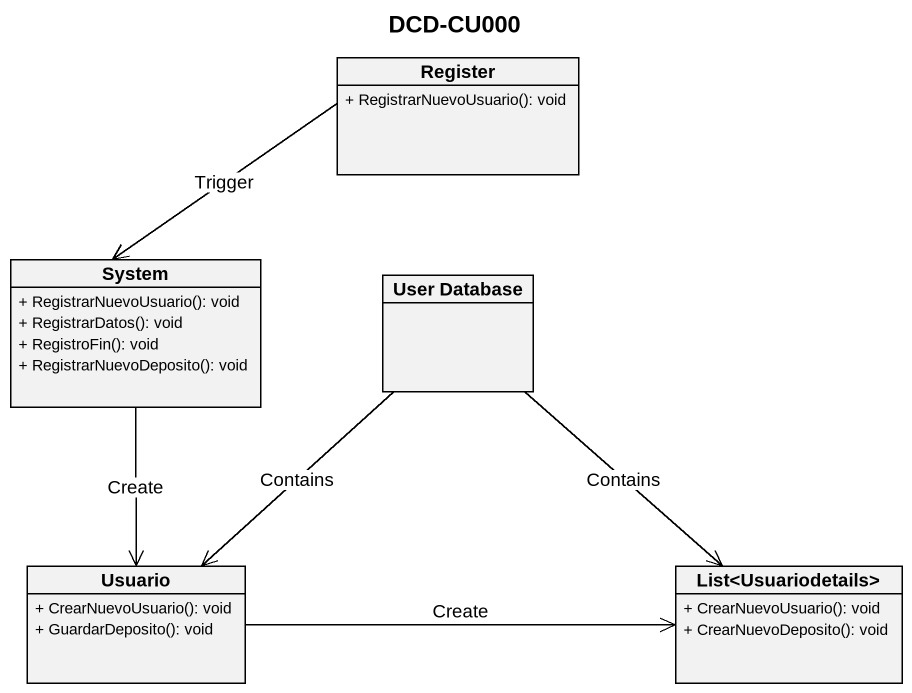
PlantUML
@startuml
title DCD-CU000
hide circle
hide empty members
skinparam classAttributeIconSize 0
class Register {
  + RegistrarNuevoUsuario(): void
}
class System {
  + RegistrarNuevoUsuario(): void
  + RegistrarDatos(): void
  + RegistroFin(): void
  + RegistrarNuevoDeposito(): void
}
class "User Database" as User_Database
class Usuario {
  + CrearNuevoUsuario(): void
  + GuardarDeposito(): void
}
class "List<Usuariodetails>" as List_Usuariodetails {
  + CrearNuevoUsuario(): void
  + CrearNuevoDeposito(): void
}
Register --> System : Trigger
System --> Usuario : Create
User_Database --> Usuario : Contains
User_Database --> List_Usuariodetails : Contains
Usuario -right-> List_Usuariodetails : Create
@enduml
